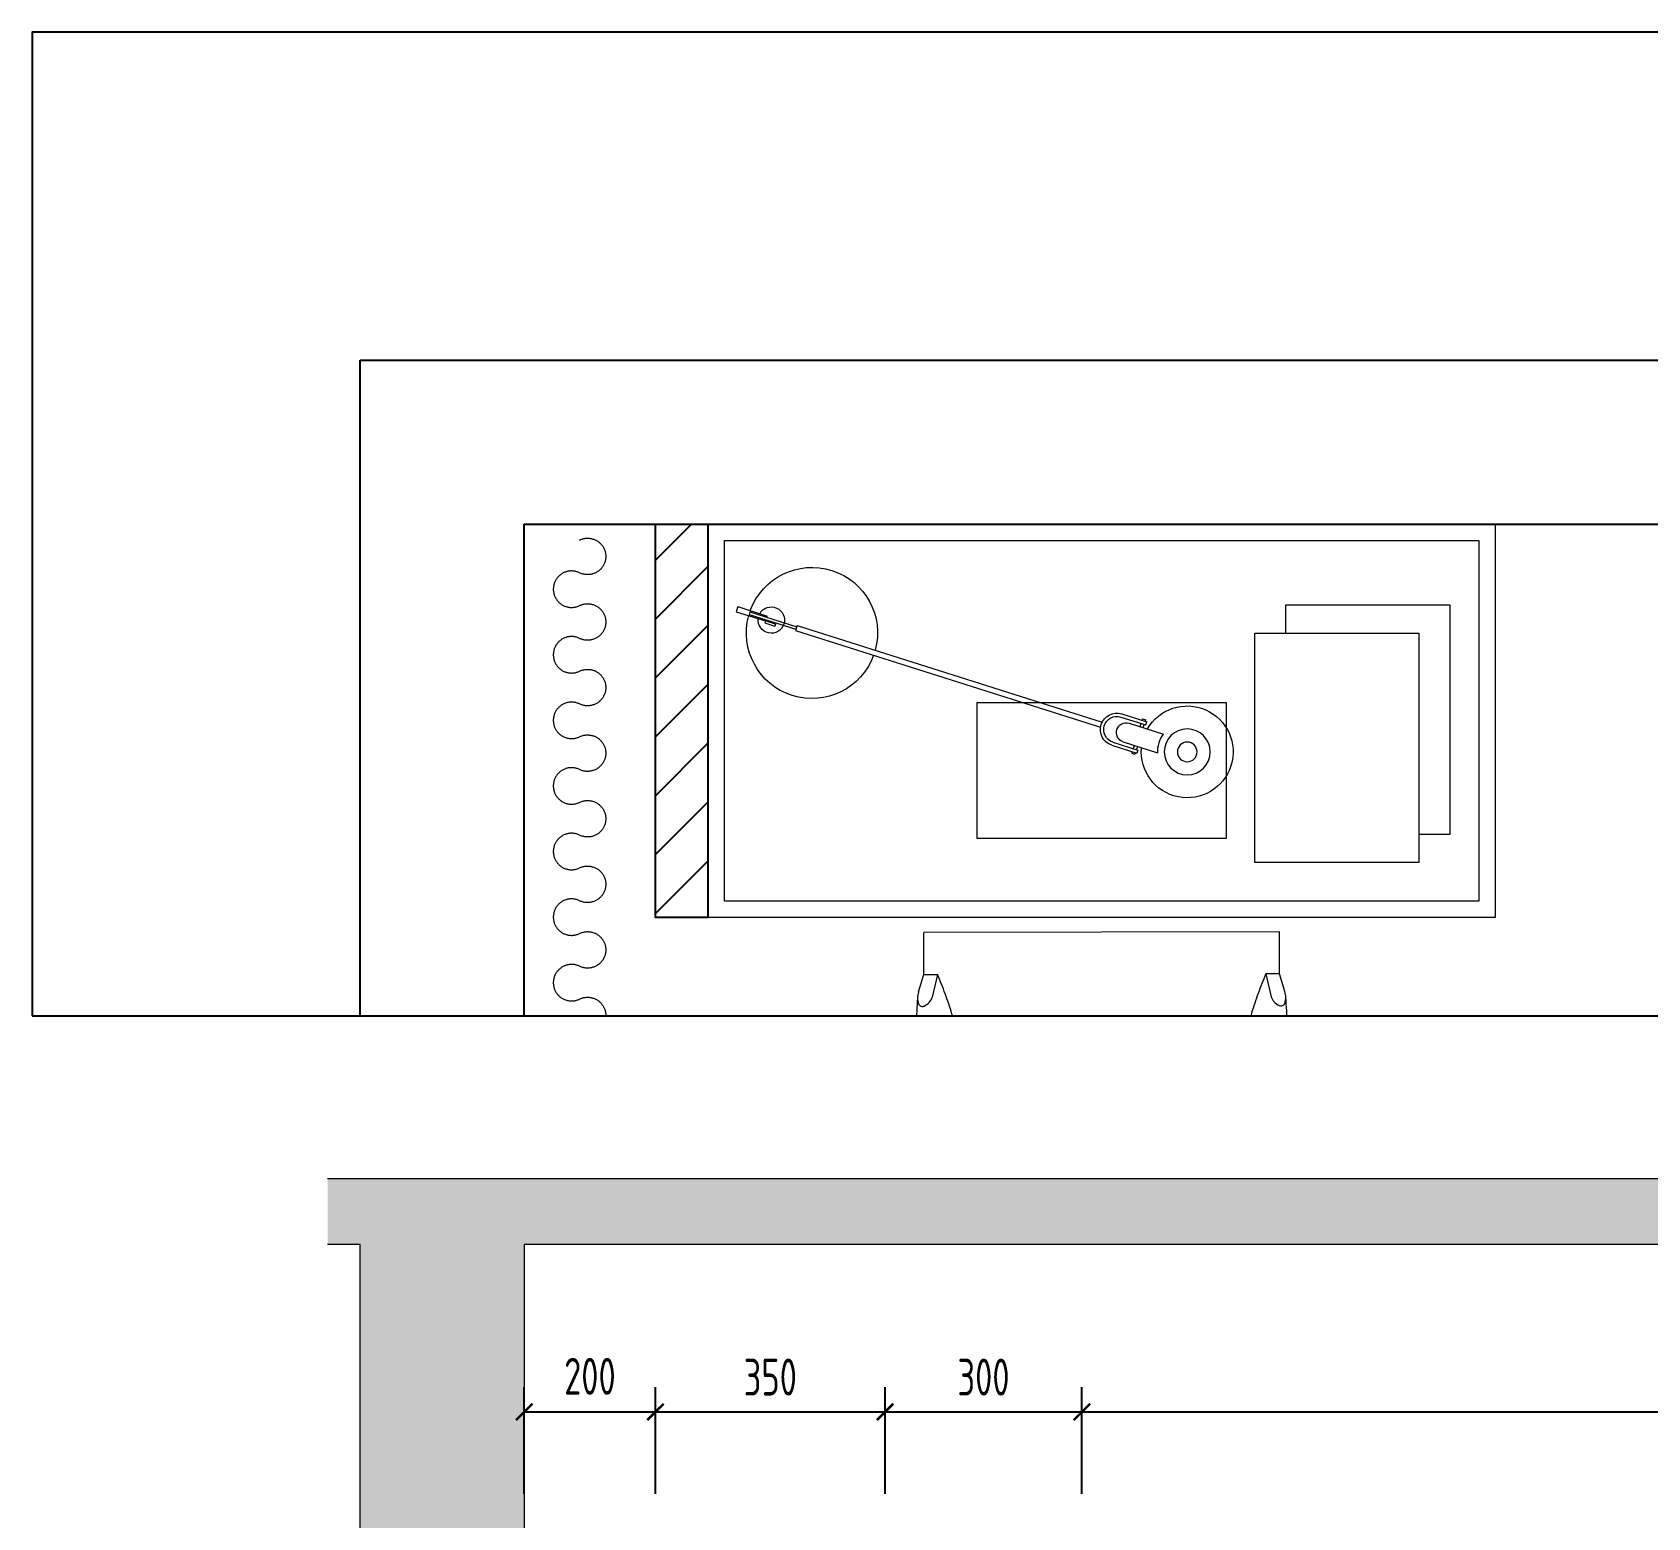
# Model space of a CAD drawing. Header units: millimetres. Extents: x 3162 to 221128, y -144913 to 11496.
# Drawn here: x 204346 to 206809, y -34181 to -31916 of the extents above; entities that cross this region are included whole.
import ezdxf
from ezdxf.xclip import XClip

# ---------------------------------------------------------------- set-up
doc = ezdxf.new("R2010")
doc.units = ezdxf.units.MM
doc.header["$LTSCALE"] = 10
doc.header["$XCLIPFRAME"] = 2
doc.linetypes.add('DASH', pattern=[8.89, 6.35, -2.54])
doc.layers.get('Defpoints').update_dxf_attribs({"color": 250})
for name, color, linetype, lineweight in [('FC-Hatch【平面填充】', 250, 'Continuous', 0), ('FF-Curtain【平面窗帘】', 32, 'Continuous', 0), ('FF-【活动成品家具】', 51, 'Continuous', 0), ('Hidden【虚线】', 136, 'DASH', 0), ('RC-dimensions', 44, 'Continuous', 0), ('Wall【立面墙】', 252, 'Continuous', 0)]:
    doc.layers.add(name, color=color, linetype=linetype, lineweight=lineweight)
doc.layers.add('WALL_NEW【新建墙体】', color=4, linetype='Continuous')
doc.layers.add('WALL【墙体】', color=7, linetype='Continuous')
doc.styles.add('尺寸标注', font='ARCHS.SHX', dxfattribs={"width": 0.8})
doc.dimstyles.new('海龙1：25', dxfattribs={"dimscale": 25, "dimtxt": 2.25, "dimasz": 1, "dimexe": 1.5, "dimexo": 1, "dimgap": 1, "dimtad": 1, "dimdec": 0, "dimrnd": 5, "dimdsep": 46, "dimtxsty": '尺寸标注', "dimblk": 'ARCHTICK', "dimblk1": 'ARCHTICK', "dimblk2": 'ARCHTICK', "dimcen": 1, "dimclrd": 44, "dimclre": 44, "dimclrt": 2, "dimadec": 0, "dimazin": 0, "dimtfac": 1, "dimtdec": 0, "dimtix": 1, "dimtmove": 2, "dimatfit": 3, "dimldrblk": 'hl_arrow2', "dimfxl": 5, "dimfxlon": 1, "dimarcsym": 0})

# ---------------------------------------------------------------- blocks, each defined once
blk = doc.blocks.new('tasklight')
at = {"color": 251}
for p, q in [((457.5, 270.3), (495.7, 282.4)), ((459, 265.6), (497.2, 277.6)), ((474.8, 265.3), (527.3, 281.8)), ((487.8, 282.5), (492.5, 284)), ((488.5, 280.1), (487.8, 282.5)), ((491.5, 270.6), (490, 275.3)), ((493.3, 281.6), (492.5, 284)), ((496.3, 272.1), (494.8, 276.8)), ((497.2, 277.6), (495.7, 282.4)), ((483.9, 236.7), (536.3, 253.2)), ((-25, 96.3), (440.3, 242.9)), ((-22.6, 88.7), (442.7, 235.3)), ((471.1, 227.4), (509.2, 239.4)), ((472.6, 222.7), (510.7, 234.7)), ((500.6, 242), (502.1, 237.2)), ((503.6, 232.4), (504.3, 230)), ((504.3, 230), (509.1, 231.5)), ((505.3, 243.5), (506.8, 238.7)), ((508.3, 233.9), (509.1, 231.5)), ((509.2, 239.4), (510.7, 234.7)), ((-115.6, 67.8), (-70.8, 81.9)), ((-113.2, 60.1), (-68.4, 74.3)), ((-96, 71.9), (-24.4, 94.4)), ((-94.8, 68), (-23.2, 90.6)), ((-71.7, 84.7), (-56.5, 89.6)), ((-70.8, 81.9), (-71.7, 84.7)), ((-55.6, 86.7), (-70.8, 81.9)), ((-70.8, 81.9), (-70.2, 80)), ((-69, 76.2), (-68.4, 74.3)), ((-67.4, 80.9), (-68, 82.8)), ((-57.8, 83.9), (-58.4, 85.8)), ((-55.6, 86.7), (-56.5, 89.6)), ((-22.6, 88.7), (-25, 96.3)), ((-113.2, 60.1), (-115.6, 67.8)), ((-94.8, 68), (-96, 71.9))]:
    blk.add_line(p, q, dxfattribs=at)
for radius in [35, 15]:
    blk.add_circle((572.3, 280.3), radius, dxfattribs=at)
for centre, radius, start, end in [((572.3, 280.3), 70, 209.8589, 185.1116), ((572.3, 280.3), 45, 178.014, 216.9565), ((465, 246.5), 25, 107.4853, 287.4853), ((465, 246.5), 20, 107.4853, 287.4853), ((479.4, 251), 15, 107.4853, 287.4853), ((0, 100), 100, 19.7777, 195.1928), ((0, 100), 100, 199.7777, 15.1928), ((-62, 80.5), 20, 209.0222, 185.9483)]:
    blk.add_arc(centre, radius, start, end, dxfattribs=at)
blk = doc.blocks.new('海龙_04090929')
at = {"color": 0, "linetype": 'ByBlock'}
for p, q in [((271.2, -44.5, 0), (-271.2, -45.4, 0)), ((-271.1, -109.6, 0), (-271.2, -45.4, 0)), ((271.3, -108.7, 0), (271.2, -44.5, 0)), ((-278.9, -136.2, 0), (-271.1, -109.6, 0)), ((-271.1, -109.6, 0), (-250.2, -109.5, 0)), ((-271.1, -109.6, 0), (-250.2, -109.5, 0)), ((-250.2, -109.5, 0), (-258, -144.4, 0)), ((-250.2, -109.5, 0), (-258, -144.4, 0)), ((250.4, -108.6, 0), (258.3, -143.6, 0)), ((271.3, -108.7, 0), (250.4, -108.6, 0)), ((250.4, -108.6, 0), (258.3, -143.6, 0)), ((271.3, -108.7, 0), (250.4, -108.6, 0)), ((279.2, -135.3, 0), (271.3, -108.7, 0))]:
    blk.add_line(p, q, dxfattribs=at)
at = {"ltscale": 500}
blk.add_lwpolyline([(600, 577.1), (600, -22.9), (-600, -22.9), (-600, 577.1)], close=True, dxfattribs=at)
at = {"color": 251}
for points in [[(575, 552.1), (575, 2.1), (-575, 2.1), (-575, 552.1)], [(483.8, 61), (233.8, 61), (233.8, 411), (483.8, 411)], [(-189.7, 304.9), (189.7, 304.9), (189.7, 97.6), (-189.7, 97.6)]]:
    blk.add_lwpolyline(points, close=True, dxfattribs=at)
blk.add_lwpolyline([(281, 411), (281, 453.9), (531, 453.9), (531, 103.9), (483.8, 103.9)], dxfattribs=at)
at = {"color": 0, "linetype": 'ByBlock'}
for centre, radius, start, end in [((-825.4, -356.4, 0), 625.9, 359.8413, 23.2355), ((-825.4, -356.4, 0), 625.9, 359.8413, 23.2355), ((826.4, -353.7, 0), 625.9, 156.949, 180.3432), ((826.4, -353.7, 0), 625.9, 156.949, 180.3432), ((490.4, -202.2, 0), 773.1, 175.8034, 199.5327), ((-255.2, -145.3, 0), 25.4, 158.9901, 180.625), ((-255.2, -145.3, 0), 25.4, 180.625, 200.6267), ((-255.2, -145.3, 0), 25.4, 180.625, 200.6267), ((-281.6, -135, 0), 25.4, 296.646, 338.2826), ((-281.6, -135, 0), 25.4, 296.646, 338.2826), ((-489.9, -203.8, 0), 773.1, 340.6518, 4.3811), ((281.9, -134.1, 0), 25.4, 201.9019, 243.5385), ((281.9, -134.1, 0), 25.4, 201.9019, 243.5385), ((255.5, -144.5, 0), 25.4, 359.5595, 21.1944), ((255.5, -144.5, 0), 25.4, 339.5578, 359.5595), ((255.5, -144.5, 0), 25.4, 339.5578, 359.5595), ((-273, -152, 0), 6.35, 200.6267, 296.646), ((-273, -152, 0), 6.35, 200.6267, 296.646), ((273.4, -151.2, 0), 6.35, 243.5385, 339.5578), ((273.4, -151.2, 0), 6.35, 243.5385, 339.5578), ((-411.2, -361.5, 0), 211.7, 337.8885, 0.9101), ((-411.2, -361.5, 0), 211.7, 337.8885, 0.9101), ((2.4, -1560, 0), 1208.4, 80.5641, 99.6204), ((2.4, -1560, 0), 1208.4, 80.5641, 99.6204), ((412.2, -360.1, 0), 211.7, 179.2744, 202.296), ((412.2, -360.1, 0), 211.7, 179.2744, 202.296), ((-239.7, -435.3, 0), 25.4, 273.3566, 346.6742), ((-239.7, -435.3, 0), 25.4, 273.3566, 346.6742), ((241, -434.5, 0), 25.4, 193.5103, 266.8279), ((241, -434.5, 0), 25.4, 193.5103, 266.8279), ((133.9, -545.8, 0), 381.7, 167.1139, 179.4864), ((-132.2, -546.2, 0), 381.7, 0.6981, 13.0706), ((224, -541.9, 0), 25.4, 274.9641, 0.6768), ((-222.4, -542.6, 0), 25.4, 179.5077, 265.2204), ((-3.4, 2077, 0), 2654.1, 265.2204, 274.9641)]:
    blk.add_arc(centre, radius, start, end, dxfattribs=at)
at = {"color": 251, "extrusion": (-2.3211e-12, 1.2757e-12, -1), "zscale": -1, "rotation": 180.1031689503806}
blk.add_blockref('tasklight', (441.3, 511.2, 0), dxfattribs=at)
blk = doc.blocks.new('海龙_05140578')
at = {"layer": 'WALL_NEW【新建墙体】'}
h = blk.add_hatch(dxfattribs=at)
h.set_pattern_fill('ANSI31', color=8, scale=20, style=0)
h.set_pattern_definition([(45, (-3175, 1275), (-44.9013, 44.9013), [])])
h.paths.add_polyline_path([(-3095, 1875), (-3175, 1875), (-3175, 1275), (-3095, 1275)])
h.paths.add_polyline_path([(-3095, -1275), (-3175, -1275), (-3175, -1875), (-3095, -1875)])
h.paths.add_polyline_path([(1355, 125), (1175, 125), (1175, -335), (1295, -335), (1295, 5), (1355, 5)])
h.paths.add_polyline_path([(1295, 1875), (1175, 1875), (1175, 1275), (1295, 1275)])
h.paths.add_polyline_path([(1295, -1575), (1175, -1575), (1175, -1875), (1295, -1875)])
h.paths.add_polyline_path([(3375, 325), (3135, 325), (3135, 125), (2157.1, 125), (2157.1, 5), (3375, 5)])
h.paths.add_polyline_path([(2320, 1875), (2200, 1875), (2200, 1275), (2320, 1275)])
at = {"layer": 'FF-Curtain【平面窗帘】'}
blk.add_lwpolyline([(-3290.8, 1850.8, -1.6), (-3290.8, 1800.8, 1.6), (-3290.8, 1750.8, -1.6), (-3290.8, 1700.8, 1.6), (-3290.8, 1650.8, -1.6), (-3290.8, 1600.8, 1.6), (-3290.8, 1550.8, -1.6), (-3290.8, 1500.8, 1.6), (-3290.8, 1450.8, -1.6), (-3290.8, 1400.8, 1.6), (-3290.8, 1350.8, -1.6), (-3290.8, 1300.8, 1.6), (-3290.8, 1250.8, -1.6), (-3290.8, 1200.8, 1.6), (-3290.8, 1150.8, -1.6), (-3290.8, 1100.8, 1.6), (-3290.8, 1050.8, -1.6), (-3290.8, 1000.8, 1.6), (-3290.8, 950.8, -1.6), (-3290.8, 900.8, 1.6), (-3290.8, 850.8, -1.6), (-3290.8, 800.8), (-3290.8, 750.8), (-3290.8, 700.8), (-3290.8, 650.8), (-3315.8, 700.8), (-3290.8, 700.8)], format="xyb", dxfattribs=at)
at = {"layer": 'WALL_NEW【新建墙体】'}
blk.add_lwpolyline([(-3175, 1875), (-3095, 1875), (-3095, 1275), (-3175, 1275)], close=True, dxfattribs=at)
at = {"layer": 'WALL【墙体】'}
for p, q in [((-3625, 800), (-3625, 2125)), ((-3625, 2125), (3375, 2125)), ((-3375, 800), (-3375, 1875)), ((-3375, 1875), (3375, 1875))]:
    blk.add_line(p, q, dxfattribs=at)
at = {"layer": 'FF-【活动成品家具】'}
blk.add_blockref('海龙_04090929', (-2495, 1297.9), dxfattribs=at)
blk = doc.blocks.new('_ArchTick')
at = {"color": 2, "linetype": 'ByBlock', "const_width": 0.15}
blk.add_lwpolyline([(-0.5, -0.5), (0.5, 0.5)], dxfattribs=at)
blk = doc.blocks.new('*D663')
at = {"layer": 'Defpoints', "color": 0, "transparency": 16777216}
for p in [(205296.4, -34019.4), (205096.4, -34169.4), (205296.4, -34169.4)]:
    blk.add_point(p, dxfattribs=at)
at = {"layer": 'RC-dimensions', "color": 44, "lineweight": -2, "transparency": 16777216}
for p, q in [((205096.4, -34144.4), (205096.4, -33981.9)), ((205296.4, -34144.4), (205296.4, -33981.9)), ((205096.4, -34019.4), (205296.4, -34019.4))]:
    blk.add_line(p, q, dxfattribs=at)
at = {"layer": 'RC-dimensions', "color": 44, "lineweight": -2, "transparency": 16777216, "xscale": 25, "yscale": 25, "zscale": 25, "rotation": 180}
blk.add_blockref('_ArchTick', (205096.4, -34019.4), dxfattribs=at)
at = {"layer": 'RC-dimensions', "color": 44, "lineweight": -2, "transparency": 16777216, "xscale": 25, "yscale": 25, "zscale": 25}
blk.add_blockref('_ArchTick', (205296.4, -34019.4), dxfattribs=at)
at = {"layer": 'RC-dimensions', "color": 2, "transparency": 16777216, "insert": (205196.4, -33965.1), "char_height": 56.25, "attachment_point": 5, "style": '尺寸标注'}
blk.add_mtext('200', dxfattribs=at)
blk = doc.blocks.new('hl_arrow2')
at = {"color": 2}
blk.add_line((-0.221, 0), (-1, 0), dxfattribs=at)
blk.add_lwpolyline([(-0.221, 0), (-0.861, -0.689), (-0.654, -0.862), (0, 0), (-0.654, 0.862), (-0.861, 0.689)], close=True, dxfattribs=at)
for points in [[(-0.861, 0.689), (-0.654, 0.862), (-0.221, 0), (0, 0)], [(-0.861, -0.689), (-0.654, -0.862), (-0.221, 0), (0, 0)]]:
    blk.add_solid(points, dxfattribs=at)
blk = doc.blocks.new('*D664')
at = {"layer": 'Defpoints', "color": 0, "transparency": 16777216}
for p in [(205646.4, -34019.4), (205296.4, -34169.4), (205646.4, -34169.4)]:
    blk.add_point(p, dxfattribs=at)
at = {"layer": 'RC-dimensions', "color": 44, "lineweight": -2, "transparency": 16777216}
for p, q in [((205296.4, -34144.4), (205296.4, -33981.9)), ((205646.4, -34144.4), (205646.4, -33981.9)), ((205296.4, -34019.4), (205646.4, -34019.4))]:
    blk.add_line(p, q, dxfattribs=at)
at = {"layer": 'RC-dimensions', "color": 44, "lineweight": -2, "transparency": 16777216, "xscale": 25, "yscale": 25, "zscale": 25, "rotation": 180}
blk.add_blockref('_ArchTick', (205296.4, -34019.4), dxfattribs=at)
at = {"layer": 'RC-dimensions', "color": 44, "lineweight": -2, "transparency": 16777216, "xscale": 25, "yscale": 25, "zscale": 25}
blk.add_blockref('_ArchTick', (205646.4, -34019.4), dxfattribs=at)
at = {"layer": 'RC-dimensions', "color": 2, "transparency": 16777216, "insert": (205471.4, -33966.3), "char_height": 56.25, "attachment_point": 5, "style": '尺寸标注'}
blk.add_mtext('350', dxfattribs=at)
blk = doc.blocks.new('*D665')
at = {"layer": 'Defpoints', "color": 0, "transparency": 16777216}
for p in [(205946.4, -34019.4), (205646.4, -34169.4), (205946.4, -34169.4)]:
    blk.add_point(p, dxfattribs=at)
at = {"layer": 'RC-dimensions', "color": 44, "lineweight": -2, "transparency": 16777216}
for p, q in [((205646.4, -34144.4), (205646.4, -33981.9)), ((205946.4, -34144.4), (205946.4, -33981.9)), ((205646.4, -34019.4), (205946.4, -34019.4))]:
    blk.add_line(p, q, dxfattribs=at)
at = {"layer": 'RC-dimensions', "color": 44, "lineweight": -2, "transparency": 16777216, "xscale": 25, "yscale": 25, "zscale": 25, "rotation": 180}
blk.add_blockref('_ArchTick', (205646.4, -34019.4), dxfattribs=at)
at = {"layer": 'RC-dimensions', "color": 44, "lineweight": -2, "transparency": 16777216, "xscale": 25, "yscale": 25, "zscale": 25}
blk.add_blockref('_ArchTick', (205946.4, -34019.4), dxfattribs=at)
at = {"layer": 'RC-dimensions', "color": 2, "transparency": 16777216, "insert": (205796.4, -33966.3), "char_height": 56.25, "attachment_point": 5, "style": '尺寸标注'}
blk.add_mtext('300', dxfattribs=at)
blk = doc.blocks.new('*D666')
at = {"layer": 'Defpoints', "color": 0, "transparency": 16777216}
for p in [(208996.4, -34019.4), (205946.4, -34169.4), (208996.4, -34169.4)]:
    blk.add_point(p, dxfattribs=at)
at = {"layer": 'RC-dimensions', "color": 44, "lineweight": -2, "transparency": 16777216}
for p, q in [((205946.4, -34144.4), (205946.4, -33981.9)), ((208996.4, -34144.4), (208996.4, -33981.9)), ((205946.4, -34019.4), (208996.4, -34019.4))]:
    blk.add_line(p, q, dxfattribs=at)
at = {"layer": 'RC-dimensions', "color": 44, "lineweight": -2, "transparency": 16777216, "xscale": 25, "yscale": 25, "zscale": 25, "rotation": 180}
blk.add_blockref('_ArchTick', (205946.4, -34019.4), dxfattribs=at)
at = {"layer": 'RC-dimensions', "color": 44, "lineweight": -2, "transparency": 16777216, "xscale": 25, "yscale": 25, "zscale": 25}
blk.add_blockref('_ArchTick', (208996.4, -34019.4), dxfattribs=at)
at = {"layer": 'RC-dimensions', "color": 2, "transparency": 16777216, "insert": (207471.4, -33966.3), "char_height": 56.25, "attachment_point": 5, "style": '尺寸标注'}
blk.add_mtext('3050', dxfattribs=at)

msp = doc.modelspace()

# ---------------------------------------------------------------- hatches: boundary and pattern name
at = {"layer": 'FC-Hatch【平面填充】'}
h = msp.add_hatch(dxfattribs=at)
h.set_pattern_fill('钢筋混凝土', color=256, scale=50, angle=180, style=0, pattern_type=2)
h.set_pattern_definition([(225, (110819.52, 0), (35.35534, -35.35534), []), (230, (110819.52, 0), (-71.726018, 6.275218), [7.5, -82.5]), (175, (110819.52, 0), (13.87511, -75.21923), [6, -66]), (280.4514, (110813.54, 0.52), (-57.85092, -68.94393), [6.374, -70.1142]), (226.1842, (110819.52, -20), (-106.72409, 16.55189), [11.25, -123.75]), (276.6356, (110810.63, -18.62), (-93.46626, -97.41178), [9.56105, -105.1713]), (171.1842, (110819.52, -20), (-93.46618, -97.41189), [9, -99]), (201, (110809.52, -15), (-59.690703, 40.261893), [7.5, -82.5]), (146, (110809.52, -15), (-24.33156, -72.515006), [6, -66]), (251.4514, (110804.546, -11.645), (-84.022234, -32.253037), [6.374, -70.1142]), (217.5, (110819.52, 0), (-1.2159855, -33.2893854), [0.5, -65.2, 0.5, -67, 0.5, -66.25]), (187.5, (110819.52, 0), (-26.306954, -39.441171), [0.5, -38.2, 0.5, -63.7, 0.5, -25.25]), (147.5, (110841.82, -3e-15), (-53.3822436, 2.255487), [0.5, -25, 0.5, -78, 0.5, -103.5]), (137.5, (110851.82, -4e-15), (-58.318617, -10.010498), [0.5, -32.5, 0.5, -51.8, 0.5, -73.5])])
h.paths.add_polyline_path([(204796.4, -33664.1), (209856.4, -33664.1), (209856.4, -33764.1), (209806.4, -33764.1), (209806.4, -34314.1), (209606.4, -34314.1), (209606.4, -33764.1), (205096.4, -33764.1), (205096.4, -34314.1), (204846.4, -34314.1), (204846.4, -33764.1), (204796.4, -33764.1)])

# ---------------------------------------------------------------- linework, layer by layer
at = {"layer": 'Hidden【虚线】'}
msp.add_lwpolyline([(204346.4, -33415.7), (210396.4, -33415.7), (210396.4, -31915.7), (204346.4, -31915.7)], close=True, dxfattribs=at)
at = {"layer": 'Wall【立面墙】'}
msp.add_line((209856.4, -33664.1), (204796.4, -33664.1), dxfattribs=at)
msp.add_lwpolyline([(209856.4, -33764.1), (209806.4, -33764.1), (209806.4, -34314.1), (209606.4, -34314.1), (209606.4, -33764.1), (205096.4, -33764.1), (205096.4, -34314.1), (204846.4, -34314.1), (204846.4, -33764.1), (204796.4, -33764.1)], dxfattribs=at)

# ---------------------------------------------------------------- block references
at = {"layer": 'WALL_NEW【新建墙体】'}
ref = msp.add_blockref('海龙_05140578', (208471.4, -34540.7), dxfattribs=at)
XClip(ref).set_block_clipping_path([(-4124.9999941629, 1125.0000155379), (1925.0000058371, 2625.0000155379)])

# ---------------------------------------------------------------- dimensions: what is measured, and where the dimension line sits
at = {"layer": 'RC-dimensions'}
for base, p1, p2, picture, middle in [((205296.4, -34019.4), (205096.4, -34169.4), (205296.4, -34169.4), '*D663', (205196.4, -33965.1)), ((205646.4, -34019.4), (205296.4, -34169.4), (205646.4, -34169.4), '*D664', (205471.4, -33966.3)), ((205946.4, -34019.4), (205646.4, -34169.4), (205946.4, -34169.4), '*D665', (205796.4, -33966.3)), ((208996.4, -34019.4), (205946.4, -34169.4), (208996.4, -34169.4), '*D666', (207471.4, -33966.3))]:
    dim = msp.add_linear_dim(base=base, p1=p1, p2=p2, dimstyle='海龙1：25', dxfattribs=at)
    dim.commit()
    dim.dimension.update_dxf_attribs({"geometry": picture, "text_midpoint": middle})

doc.saveas('drawing.dxf')
